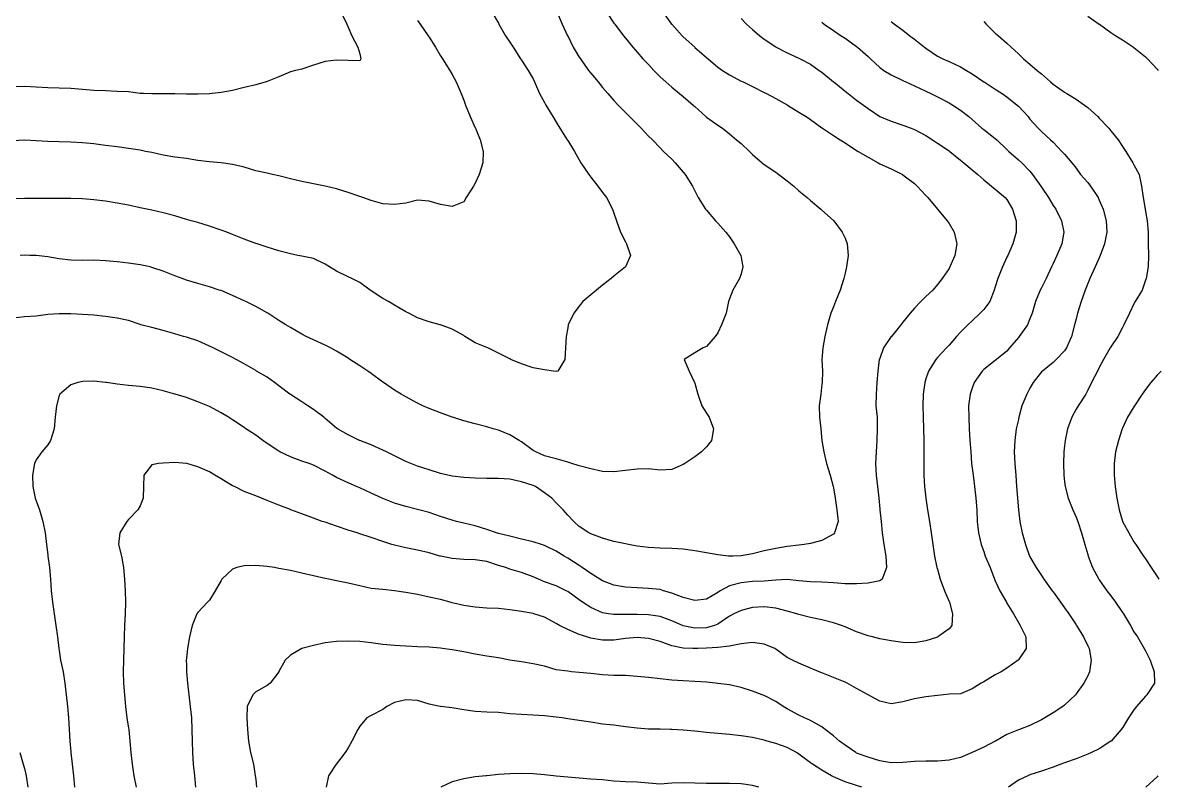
# Model space of a CAD drawing. Extents: x -729 to 771, y -779 to 721.
# Drawn here: x -288.9 to 34.1, y -778.8 to -561.3 of the extents above; entities that cross this region are included whole.
import ezdxf

# ---------------------------------------------------------------- set-up
doc = ezdxf.new("R2010")
doc.units = 0

msp = doc.modelspace()

# ---------------------------------------------------------------- linework, layer by layer
at = {"layer": 'CONTOURS'}
for points in [[(-198.1743, -558.4015, 286.472), (-196.5812, -561.6909, 286.472), (-196.2219, -562.5045, 286.472), (-195.1603, -564.9804, 286.472), (-193.487, -568.2699, 286.472), (-192.9324, -570.1057, 286.472), (-192.5632, -571.5593, 286.472), (-192.9324, -572.1161, 286.472), (-196.2219, -572.0366, 286.472), (-199.5114, -571.9183, 286.472), (-202.8009, -572.3416, 286.472), (-206.0903, -573.3396, 286.472), (-209.3798, -574.4569, 286.472), (-211.1546, -574.8488, 286.472), (-212.6693, -575.2684, 286.472), (-215.9588, -576.6676, 286.472), (-219.2482, -578.0393, 286.472), (-219.5505, -578.1383, 286.472), (-222.5377, -578.9901, 286.472), (-225.8272, -579.7046, 286.472), (-229.1167, -580.5333, 286.472), (-232.4061, -581.1422, 286.472), (-234.915, -581.4278, 286.472), (-235.6956, -581.4939, 286.472), (-238.9851, -581.6313, 286.472), (-242.2745, -581.6232, 286.472), (-245.564, -581.4742, 286.472), (-248.8535, -581.5054, 286.472), (-252.143, -581.5382, 286.472), (-254.4299, -581.4278, 286.472), (-255.4324, -581.3727, 286.472), (-258.7219, -580.9648, 286.472), (-262.0114, -580.8173, 286.472), (-265.3009, -580.6896, 286.472), (-268.5903, -580.5263, 286.472), (-271.8798, -580.3058, 286.472), (-275.1693, -580.0269, 286.472), (-278.4588, -579.8561, 286.472), (-281.7482, -579.7643, 286.472), (-285.0377, -579.6322, 286.472), (-288.3272, -579.388, 286.472), (-291.6167, -579.5208, 286.472)], [(-155.2275, -558.4015, 306.472), (-153.4588, -561.3796, 306.472), (-153.2841, -561.6909, 306.472), (-151.4035, -564.9804, 306.472), (-150.1693, -566.8123, 306.472), (-149.2289, -568.2699, 306.472), (-147.1137, -571.5593, 306.472), (-146.8798, -571.9532, 306.472), (-144.9786, -574.8488, 306.472), (-143.5903, -577.244, 306.472), (-143.144, -578.1383, 306.472), (-141.7488, -581.4278, 306.472), (-140.3009, -583.9914, 306.472), (-139.8948, -584.7172, 306.472), (-137.9237, -588.0067, 306.472), (-137.0114, -589.5339, 306.472), (-135.9493, -591.2962, 306.472), (-133.8494, -594.5857, 306.472), (-133.7219, -594.7696, 306.472), (-131.7826, -597.8751, 306.472), (-130.4324, -600.3152, 306.472), (-129.9538, -601.1646, 306.472), (-127.7192, -604.4541, 306.472), (-127.143, -605.1816, 306.472), (-125.118, -607.7436, 306.472), (-123.8535, -609.5678, 306.472), (-122.6723, -611.033, 306.472), (-120.938, -614.3225, 306.472), (-120.564, -615.4877, 306.472), (-119.8678, -617.612, 306.472), (-118.6611, -620.9015, 306.472), (-117.2745, -623.602, 306.472), (-116.9954, -624.1909, 306.472), (-115.8049, -627.4804, 306.472), (-117.2684, -630.7699, 306.472), (-117.2745, -630.7756, 306.472), (-120.564, -633.423, 306.472), (-121.3421, -634.0593, 306.472), (-123.8535, -635.9735, 306.472), (-125.4842, -637.3488, 306.472), (-127.143, -638.6576, 306.472), (-129.3714, -640.6383, 306.472), (-130.4324, -641.8859, 306.472), (-131.9926, -643.9278, 306.472), (-133.5478, -647.2172, 306.472), (-133.7219, -648.1005, 306.472), (-134.188, -650.5067, 306.472), (-134.3786, -653.7962, 306.472), (-134.5685, -657.0857, 306.472), (-136.5337, -660.3751, 306.472), (-137.0114, -660.4999, 306.472), (-137.8012, -660.3751, 306.472), (-140.3009, -660.0655, 306.472), (-143.5903, -659.439, 306.472), (-146.8798, -658.3009, 306.472), (-149.8663, -657.0857, 306.472), (-150.1693, -656.939, 306.472), (-153.4588, -655.3006, 306.472), (-156.4279, -653.7962, 306.472), (-156.7482, -653.6345, 306.472), (-160.0377, -652.3412, 306.472), (-163.0075, -650.5067, 306.472), (-163.3272, -650.3068, 306.472), (-166.6167, -648.4656, 306.472), (-169.9061, -647.2454, 306.472), (-170.005, -647.2172, 306.472), (-173.1956, -646.4134, 306.472), (-176.4851, -645.2428, 306.472), (-178.9293, -643.9278, 306.472), (-179.7745, -643.5145, 306.472), (-183.064, -641.6473, 306.472), (-184.7631, -640.6383, 306.472), (-186.3535, -639.6983, 306.472), (-189.643, -637.5738, 306.472), (-189.9364, -637.3488, 306.472), (-192.9324, -635.2097, 306.472), (-195.1791, -634.0593, 306.472), (-196.2219, -633.5841, 306.472), (-199.5114, -631.9963, 306.472), (-201.5534, -630.7699, 306.472), (-202.8009, -630.0129, 306.472), (-206.0903, -628.3752, 306.472), (-209.3798, -627.7068, 306.472), (-210.4923, -627.4804, 306.472), (-212.6693, -627.0797, 306.472), (-215.9588, -626.1792, 306.472), (-219.2482, -625.1161, 306.472), (-222.1493, -624.1909, 306.472), (-222.5377, -624.062, 306.472), (-225.8272, -622.8467, 306.472), (-229.1167, -621.5381, 306.472), (-230.711, -620.9015, 306.472), (-232.4061, -620.2537, 306.472), (-235.6956, -619.1267, 306.472), (-238.9851, -618.1471, 306.472), (-240.9042, -617.612, 306.472), (-242.2745, -617.2372, 306.472), (-245.564, -616.2257, 306.472), (-248.8535, -615.3408, 306.472), (-252.143, -614.5749, 306.472), (-253.5008, -614.3225, 306.472), (-255.4324, -613.9371, 306.472), (-258.7219, -613.1959, 306.472), (-262.0114, -612.6233, 306.472), (-265.3009, -612.0894, 306.472), (-268.5903, -611.6449, 306.472), (-271.8798, -611.4219, 306.472), (-275.1693, -611.266, 306.472), (-278.4588, -611.2558, 306.472), (-281.7482, -611.2707, 306.472), (-285.0377, -611.2705, 306.472), (-288.3272, -611.2747, 306.472), (-291.6167, -611.4304, 306.472)], [(-122.6114, -558.4015, 326.472), (-120.564, -561.3911, 326.472), (-120.3274, -561.6909, 326.472), (-117.8318, -564.9804, 326.472), (-117.2745, -565.69, 326.472), (-115.2147, -568.2699, 326.472), (-113.9851, -569.6426, 326.472), (-112.2875, -571.5593, 326.472), (-110.6956, -573.1996, 326.472), (-109.21, -574.8488, 326.472), (-107.4061, -576.6424, 326.472), (-105.7947, -578.1383, 326.472), (-104.1167, -579.5939, 326.472), (-101.8683, -581.4278, 326.472), (-100.8272, -582.318, 326.472), (-98.0067, -584.7172, 326.472), (-97.5377, -585.1293, 326.472), (-94.4106, -588.0067, 326.472), (-94.2482, -588.1584, 326.472), (-90.9588, -590.4456, 326.472), (-89.6845, -591.2962, 326.472), (-87.6693, -592.8676, 326.472), (-85.6912, -594.5857, 326.472), (-84.3798, -595.6837, 326.472), (-81.9876, -597.8751, 326.472), (-81.0903, -598.7642, 326.472), (-78.3269, -601.1646, 326.472), (-77.8009, -601.639, 326.472), (-74.5114, -603.8372, 326.472), (-73.602, -604.4541, 326.472), (-71.2219, -606.3022, 326.472), (-69.3539, -607.7436, 326.472), (-67.9324, -609.1128, 326.472), (-65.5395, -611.033, 326.472), (-64.643, -611.8752, 326.472), (-61.683, -614.3225, 326.472), (-61.3535, -614.6197, 326.472), (-58.064, -617.518, 326.472), (-57.9739, -617.612, 326.472), (-55.6111, -620.9015, 326.472), (-54.7745, -622.5863, 326.472), (-54.1572, -624.1909, 326.472), (-53.9136, -627.4804, 326.472), (-54.3607, -630.7699, 326.472), (-54.7745, -632.5112, 326.472), (-55.1341, -634.0593, 326.472), (-56.1557, -637.3488, 326.472), (-57.5061, -640.6383, 326.472), (-58.064, -642.0752, 326.472), (-58.861, -643.9278, 326.472), (-59.8048, -647.2172, 326.472), (-60.5168, -650.5067, 326.472), (-61.0864, -653.7962, 326.472), (-61.3469, -657.0857, 326.472), (-61.2055, -660.3751, 326.472), (-61.3042, -663.6646, 326.472), (-61.3535, -664.1141, 326.472), (-61.681, -666.9541, 326.472), (-62.1127, -670.2436, 326.472), (-62.0158, -673.533, 326.472), (-61.6803, -676.8225, 326.472), (-61.3569, -680.112, 326.472), (-61.3535, -680.1305, 326.472), (-60.838, -683.4015, 326.472), (-60.0232, -686.6909, 326.472), (-59.0441, -689.9804, 326.472), (-58.1369, -693.2699, 326.472), (-58.064, -693.6071, 326.472), (-57.5626, -696.5593, 326.472), (-57.0815, -699.8488, 326.472), (-56.6835, -703.1383, 326.472), (-57.7277, -706.4278, 326.472), (-58.064, -706.7541, 326.472), (-61.3535, -708.5567, 326.472), (-64.643, -709.4264, 326.472), (-66.3729, -709.7172, 326.472), (-67.9324, -709.8917, 326.472), (-71.2219, -710.2858, 326.472), (-74.5114, -710.8505, 326.472), (-77.8009, -711.5578, 326.472), (-81.0903, -712.407, 326.472), (-84.3798, -712.9429, 326.472), (-86.6877, -713.0067, 326.472), (-87.6693, -713.0289, 326.472), (-87.9638, -713.0067, 326.472), (-90.9588, -712.6778, 326.472), (-94.2482, -712.0499, 326.472), (-97.5377, -711.4834, 326.472), (-100.8272, -711.0748, 326.472), (-104.1167, -710.864, 326.472), (-107.4061, -710.7527, 326.472), (-110.6956, -710.5462, 326.472), (-113.9851, -710.1595, 326.472), (-116.4007, -709.7172, 326.472), (-117.2745, -709.5733, 326.472), (-120.564, -708.8765, 326.472), (-123.8535, -707.942, 326.472), (-127.143, -706.6591, 326.472), (-127.6597, -706.4278, 326.472), (-130.4324, -704.5779, 326.472), (-131.9513, -703.1383, 326.472), (-133.7219, -701.3917, 326.472), (-134.9772, -699.8488, 326.472), (-137.0114, -697.8307, 326.472), (-138.2355, -696.5593, 326.472), (-140.3009, -695.0539, 326.472), (-142.9075, -693.2699, 326.472), (-143.5903, -692.9716, 326.472), (-146.8798, -691.9233, 326.472), (-150.1693, -691.1625, 326.472), (-153.4588, -690.9612, 326.472), (-156.7482, -690.9563, 326.472), (-160.0377, -690.8844, 326.472), (-163.3272, -690.6793, 326.472), (-166.6167, -690.2497, 326.472), (-167.8596, -689.9804, 326.472), (-169.9061, -689.5085, 326.472), (-173.1956, -688.518, 326.472), (-176.4851, -687.4619, 326.472), (-178.4021, -686.6909, 326.472), (-179.7745, -686.0964, 326.472), (-183.064, -684.5081, 326.472), (-185.3065, -683.4015, 326.472), (-186.3535, -682.8881, 326.472), (-189.643, -681.4036, 326.472), (-192.9324, -680.12, 326.472), (-192.9503, -680.112, 326.472), (-196.2219, -678.4815, 326.472), (-199.2388, -676.8225, 326.472), (-199.5114, -676.6103, 326.472), (-202.8009, -673.8363, 326.472), (-203.1828, -673.533, 326.472), (-206.0903, -671.3032, 326.472), (-207.6919, -670.2436, 326.472), (-209.3798, -669.1422, 326.472), (-212.6693, -667.0297, 326.472), (-212.7755, -666.9541, 326.472), (-215.9588, -664.5735, 326.472), (-217.1394, -663.6646, 326.472), (-219.2482, -662.0823, 326.472), (-222.3022, -660.3751, 326.472), (-222.5377, -660.2438, 326.472), (-225.8272, -658.3671, 326.472), (-228.0497, -657.0857, 326.472), (-229.1167, -656.5376, 326.472), (-232.4061, -654.9323, 326.472), (-234.6673, -653.7962, 326.472), (-235.6956, -653.2886, 326.472), (-238.9851, -651.7642, 326.472), (-242.2745, -650.7432, 326.472), (-243.0855, -650.5067, 326.472), (-245.564, -649.756, 326.472), (-248.8535, -648.8371, 326.472), (-252.143, -648.0339, 326.472), (-255.1965, -647.2172, 326.472), (-255.4324, -647.1523, 326.472), (-258.7219, -646.0254, 326.472), (-262.0114, -645.2964, 326.472), (-265.3009, -644.8388, 326.472), (-268.5903, -644.5135, 326.472), (-271.8798, -644.2682, 326.472), (-275.1693, -644.1392, 326.472), (-278.4588, -644.0851, 326.472), (-281.7482, -644.2775, 326.472), (-285.0377, -644.7304, 326.472), (-288.3272, -644.9936, 326.472), (-291.6167, -645.3203, 326.472)], [(-136.7527, -558.4015, 316.472), (-135.2589, -561.6909, 316.472), (-133.7581, -564.9804, 316.472), (-133.7219, -565.0523, 316.472), (-132.1439, -568.2699, 316.472), (-130.4324, -571.0379, 316.472), (-130.0924, -571.5593, 316.472), (-127.7631, -574.8488, 316.472), (-127.143, -575.6783, 316.472), (-125.0899, -578.1383, 316.472), (-123.8535, -579.6726, 316.472), (-122.3058, -581.4278, 316.472), (-120.564, -583.4514, 316.472), (-119.343, -584.7172, 316.472), (-117.2745, -586.8511, 316.472), (-116.083, -588.0067, 316.472), (-113.9851, -590.1546, 316.472), (-112.8511, -591.2962, 316.472), (-110.6956, -593.5395, 316.472), (-109.5346, -594.5857, 316.472), (-107.4061, -596.8411, 316.472), (-106.4145, -597.8751, 316.472), (-104.1167, -600.1252, 316.472), (-103.1554, -601.1646, 316.472), (-100.8272, -603.8272, 316.472), (-100.3264, -604.4541, 316.472), (-98.2208, -607.7436, 316.472), (-97.5377, -609.1017, 316.472), (-96.5656, -611.033, 316.472), (-94.466, -614.3225, 316.472), (-94.2482, -614.6244, 316.472), (-91.6651, -617.612, 316.472), (-90.9588, -618.3518, 316.472), (-88.6818, -620.9015, 316.472), (-87.6693, -622.217, 316.472), (-86.3078, -624.1909, 316.472), (-84.4807, -627.4804, 316.472), (-84.3798, -628.0413, 316.472), (-83.8368, -630.7699, 316.472), (-84.3798, -632.675, 316.472), (-84.7999, -634.0593, 316.472), (-86.6907, -637.3488, 316.472), (-87.6693, -639.8185, 316.472), (-87.9694, -640.6383, 316.472), (-88.5791, -643.9278, 316.472), (-89.9723, -647.2172, 316.472), (-90.9588, -649.5221, 316.472), (-91.7865, -650.5067, 316.472), (-94.2482, -653.3862, 316.472), (-95.1897, -653.7962, 316.472), (-97.5377, -655.1628, 316.472), (-100.6061, -657.0857, 316.472), (-99.0991, -660.3751, 316.472), (-97.5903, -663.6646, 316.472), (-97.5377, -663.8058, 316.472), (-96.7091, -666.9541, 316.472), (-95.5365, -670.2436, 316.472), (-94.2482, -672.3988, 316.472), (-93.4757, -673.533, 316.472), (-92.2395, -676.8225, 316.472), (-92.803, -680.112, 316.472), (-94.2482, -681.9206, 316.472), (-95.6692, -683.4015, 316.472), (-97.5377, -684.7629, 316.472), (-100.3493, -686.6909, 316.472), (-100.8272, -686.9742, 316.472), (-104.1167, -688.4099, 316.472), (-107.4061, -688.585, 316.472), (-110.6956, -688.2028, 316.472), (-113.9851, -688.2772, 316.472), (-117.2745, -688.6479, 316.472), (-120.564, -689.0553, 316.472), (-123.8535, -688.9386, 316.472), (-127.143, -688.2037, 316.472), (-130.4324, -687.3133, 316.472), (-132.5382, -686.6909, 316.472), (-133.7219, -686.3289, 316.472), (-137.0114, -685.3082, 316.472), (-140.3009, -684.5444, 316.472), (-142.7842, -683.4015, 316.472), (-143.5903, -682.9438, 316.472), (-146.8798, -680.5004, 316.472), (-147.4985, -680.112, 316.472), (-150.1693, -678.5169, 316.472), (-153.4588, -677.2128, 316.472), (-154.9108, -676.8225, 316.472), (-156.7482, -676.2777, 316.472), (-160.0377, -675.4092, 316.472), (-163.3272, -674.5147, 316.472), (-166.5553, -673.533, 316.472), (-166.6167, -673.5121, 316.472), (-169.9061, -672.3054, 316.472), (-173.1956, -671.061, 316.472), (-174.9271, -670.2436, 316.472), (-176.4851, -669.4831, 316.472), (-179.7745, -667.7416, 316.472), (-181.1499, -666.9541, 316.472), (-183.064, -665.7725, 316.472), (-186.1238, -663.6646, 316.472), (-186.3535, -663.5051, 316.472), (-189.643, -661.1112, 316.472), (-190.5745, -660.3751, 316.472), (-192.9324, -658.8641, 316.472), (-195.6923, -657.0857, 316.472), (-196.2219, -656.728, 316.472), (-199.5114, -654.7238, 316.472), (-201.2639, -653.7962, 316.472), (-202.8009, -652.9745, 316.472), (-206.0903, -651.523, 316.472), (-208.1426, -650.5067, 316.472), (-209.3798, -649.9075, 316.472), (-212.6693, -648.0174, 316.472), (-213.9599, -647.2172, 316.472), (-215.9588, -645.9519, 316.472), (-219.1025, -643.9278, 316.472), (-219.2482, -643.834, 316.472), (-222.5377, -641.9949, 316.472), (-225.3661, -640.6383, 316.472), (-225.8272, -640.4274, 316.472), (-229.1167, -638.8705, 316.472), (-232.4061, -637.5049, 316.472), (-232.8866, -637.3488, 316.472), (-235.6956, -636.4529, 316.472), (-238.9851, -635.472, 316.472), (-242.2745, -634.48, 316.472), (-243.4903, -634.0593, 316.472), (-245.564, -633.2667, 316.472), (-248.8535, -631.9848, 316.472), (-252.143, -630.8744, 316.472), (-252.5955, -630.7699, 316.472), (-255.4324, -630.1294, 316.472), (-258.7219, -629.72, 316.472), (-262.0114, -629.3209, 316.472), (-265.3009, -629.0214, 316.472), (-268.5903, -628.8541, 316.472), (-271.8798, -628.9085, 316.472), (-275.1693, -628.8016, 316.472), (-278.4588, -628.4129, 316.472), (-281.7482, -627.9222, 316.472), (-285.0377, -627.539, 316.472), (-286.8066, -627.4804, 316.472), (-288.3272, -627.4301, 316.472), (-289.6159, -627.4804, 316.472)], [(-106.579, -558.4015, 336.472), (-104.1438, -561.6909, 336.472), (-104.1167, -561.7251, 336.472), (-101.1723, -564.9804, 336.472), (-100.8272, -565.3263, 336.472), (-97.5593, -568.2699, 336.472), (-97.5377, -568.289, 336.472), (-94.2482, -571.1412, 336.472), (-93.7737, -571.5593, 336.472), (-90.9588, -573.9265, 336.472), (-89.6399, -574.8488, 336.472), (-87.6693, -576.1425, 336.472), (-84.3798, -577.881, 336.472), (-83.8007, -578.1383, 336.472), (-81.0903, -579.3828, 336.472), (-77.8009, -581.118, 336.472), (-77.1724, -581.4278, 336.472), (-74.5114, -582.8132, 336.472), (-71.2219, -584.6878, 336.472), (-71.1711, -584.7172, 336.472), (-67.9324, -586.7036, 336.472), (-65.8312, -588.0067, 336.472), (-64.643, -588.8014, 336.472), (-61.3535, -591.1504, 336.472), (-61.1658, -591.2962, 336.472), (-58.064, -593.359, 336.472), (-56.1539, -594.5857, 336.472), (-54.7745, -595.4654, 336.472), (-51.4851, -597.5958, 336.472), (-51.0395, -597.8751, 336.472), (-48.1956, -599.5685, 336.472), (-45.3034, -601.1646, 336.472), (-44.9061, -601.396, 336.472), (-41.6167, -602.8857, 336.472), (-38.4201, -604.4541, 336.472), (-38.3272, -604.5122, 336.472), (-35.0377, -606.9869, 336.472), (-34.215, -607.7436, 336.472), (-31.7482, -610.4577, 336.472), (-31.2245, -611.033, 336.472), (-28.4713, -614.3225, 336.472), (-28.4588, -614.3399, 336.472), (-25.6682, -617.612, 336.472), (-25.1693, -618.3981, 336.472), (-23.7018, -620.9015, 336.472), (-22.9477, -624.1909, 336.472), (-23.4987, -627.4804, 336.472), (-24.9064, -630.7699, 336.472), (-25.1693, -631.2087, 336.472), (-27.1123, -634.0593, 336.472), (-28.4588, -635.7724, 336.472), (-29.7806, -637.3488, 336.472), (-31.7482, -639.203, 336.472), (-33.1796, -640.6383, 336.472), (-35.0377, -642.4669, 336.472), (-36.2289, -643.9278, 336.472), (-38.3272, -646.4611, 336.472), (-38.9079, -647.2172, 336.472), (-41.5858, -650.5067, 336.472), (-41.6167, -650.5434, 336.472), (-43.7801, -653.7962, 336.472), (-44.9061, -656.7794, 336.472), (-45.0161, -657.0857, 336.472), (-45.4072, -660.3751, 336.472), (-45.7046, -663.6646, 336.472), (-45.9179, -666.9541, 336.472), (-45.9601, -670.2436, 336.472), (-45.6388, -673.533, 336.472), (-45.6337, -676.8225, 336.472), (-45.7162, -680.112, 336.472), (-45.8717, -683.4015, 336.472), (-46.0733, -686.6909, 336.472), (-45.9408, -689.9804, 336.472), (-45.5414, -693.2699, 336.472), (-45.1949, -696.5593, 336.472), (-44.9061, -699.7004, 336.472), (-44.8929, -699.8488, 336.472), (-44.4977, -703.1383, 336.472), (-44.169, -706.4278, 336.472), (-43.7056, -709.7172, 336.472), (-43.2003, -713.0067, 336.472), (-42.931, -716.2962, 336.472), (-44.2481, -719.5857, 336.472), (-44.9061, -720.0549, 336.472), (-48.1956, -720.7462, 336.472), (-51.4851, -720.888, 336.472), (-54.7745, -720.8865, 336.472), (-58.064, -720.5959, 336.472), (-61.3535, -720.4517, 336.472), (-64.643, -720.3045, 336.472), (-67.9324, -720.0388, 336.472), (-71.2219, -719.7183, 336.472), (-74.5114, -719.837, 336.472), (-77.8009, -720.135, 336.472), (-81.0903, -720.2876, 336.472), (-84.3798, -720.6158, 336.472), (-87.6693, -721.4531, 336.472), (-90.2949, -722.8751, 336.472), (-90.9588, -723.4135, 336.472), (-94.2482, -725.3051, 336.472), (-97.5377, -725.6563, 336.472), (-100.8272, -724.7563, 336.472), (-104.1167, -723.5741, 336.472), (-106.4625, -722.8751, 336.472), (-107.4061, -722.572, 336.472), (-110.6956, -722.2372, 336.472), (-113.9851, -722.0877, 336.472), (-117.2745, -721.8651, 336.472), (-120.564, -721.292, 336.472), (-123.8535, -720.0595, 336.472), (-124.602, -719.5857, 336.472), (-127.143, -717.9996, 336.472), (-129.5662, -716.2962, 336.472), (-130.4324, -715.7179, 336.472), (-133.7219, -713.6029, 336.472), (-134.7703, -713.0067, 336.472), (-137.0114, -711.6593, 336.472), (-140.3009, -709.9705, 336.472), (-141.1552, -709.7172, 336.472), (-143.5903, -708.9805, 336.472), (-146.8798, -708.1848, 336.472), (-150.1693, -707.3978, 336.472), (-153.4588, -706.5574, 336.472), (-153.9603, -706.4278, 336.472), (-156.7482, -705.4817, 336.472), (-160.0377, -704.4169, 336.472), (-163.3272, -703.6426, 336.472), (-165.3886, -703.1383, 336.472), (-166.6167, -702.7989, 336.472), (-169.9061, -701.7737, 336.472), (-173.1956, -700.6288, 336.472), (-176.0509, -699.8488, 336.472), (-176.4851, -699.7275, 336.472), (-179.7745, -698.9069, 336.472), (-183.064, -697.9324, 336.472), (-186.3535, -696.635, 336.472), (-186.5268, -696.5593, 336.472), (-189.643, -695.0733, 336.472), (-192.9324, -693.6403, 336.472), (-193.7968, -693.2699, 336.472), (-196.2219, -692.1764, 336.472), (-199.5114, -690.6172, 336.472), (-200.7063, -689.9804, 336.472), (-202.8009, -688.8491, 336.472), (-206.0903, -687.1359, 336.472), (-207.358, -686.6909, 336.472), (-209.3798, -685.9835, 336.472), (-212.6693, -684.7902, 336.472), (-215.6212, -683.4015, 336.472), (-215.9588, -683.2105, 336.472), (-219.2482, -681.0006, 336.472), (-220.4899, -680.112, 336.472), (-222.5377, -678.6461, 336.472), (-225.3061, -676.8225, 336.472), (-225.8272, -676.4786, 336.472), (-229.1167, -674.2487, 336.472), (-230.2598, -673.533, 336.472), (-232.4061, -672.2575, 336.472), (-235.6956, -670.4449, 336.472), (-236.1821, -670.2436, 336.472), (-238.9851, -669.1093, 336.472), (-242.2745, -667.9465, 336.472), (-245.4367, -666.9541, 336.472), (-245.564, -666.9133, 336.472), (-248.8535, -665.9758, 336.472), (-252.143, -665.218, 336.472), (-255.4324, -664.7679, 336.472), (-258.7219, -664.4948, 336.472), (-262.0114, -664.0853, 336.472), (-264.9779, -663.6646, 336.472), (-265.3009, -663.6149, 336.472), (-268.5903, -663.2918, 336.472), (-271.8798, -663.3606, 336.472), (-273.1716, -663.6646, 336.472), (-275.1693, -664.3166, 336.472), (-278.311, -666.9541, 336.472), (-278.4588, -667.3022, 336.472), (-279.2508, -670.2436, 336.472), (-279.5677, -673.533, 336.472), (-279.8761, -676.8225, 336.472), (-280.9215, -680.112, 336.472), (-281.7482, -681.353, 336.472), (-283.4527, -683.4015, 336.472), (-285.0377, -685.6572, 336.472), (-285.4944, -686.6909, 336.472), (-286.1004, -689.9804, 336.472), (-285.9796, -693.2699, 336.472), (-285.3198, -696.5593, 336.472), (-285.0377, -697.3388, 336.472), (-284.0949, -699.8488, 336.472), (-283.1599, -703.1383, 336.472), (-282.4946, -706.4278, 336.472), (-282.0448, -709.7172, 336.472), (-281.7482, -712.6933, 336.472), (-281.7136, -713.0067, 336.472), (-281.2354, -716.2962, 336.472), (-280.9563, -719.5857, 336.472), (-280.7338, -722.8751, 336.472), (-280.3832, -726.1646, 336.472), (-279.8607, -729.4541, 336.472), (-279.4346, -732.7436, 336.472), (-278.9819, -736.033, 336.472), (-278.5274, -739.3225, 336.472), (-278.4588, -739.8907, 336.472), (-278.107, -742.612, 336.472), (-277.3766, -745.9015, 336.472), (-276.8875, -749.1909, 336.472), (-276.4562, -752.4804, 336.472), (-276.0898, -755.7699, 336.472), (-275.8553, -759.0593, 336.472), (-275.6444, -762.3488, 336.472), (-275.4489, -765.6383, 336.472), (-275.1693, -768.7426, 336.472), (-275.1528, -768.9278, 336.472), (-274.754, -772.2172, 336.472), (-274.3868, -775.5067, 336.472), (-274.0885, -778.7962, 336.472)], [(-176.4851, -560.6618, 296.472), (-175.7386, -561.6909, 296.472), (-173.4402, -564.9804, 296.472), (-173.1956, -565.4083, 296.472), (-171.3621, -568.2699, 296.472), (-169.9061, -570.679, 296.472), (-169.3429, -571.5593, 296.472), (-167.289, -574.8488, 296.472), (-166.6167, -576.0084, 296.472), (-165.4431, -578.1383, 296.472), (-164.0637, -581.4278, 296.472), (-163.3272, -583.3438, 296.472), (-162.8095, -584.7172, 296.472), (-161.5051, -588.0067, 296.472), (-160.0377, -591.1626, 296.472), (-159.9671, -591.2962, 296.472), (-158.6222, -594.5857, 296.472), (-157.79, -597.8751, 296.472), (-157.9135, -601.1646, 296.472), (-158.9585, -604.4541, 296.472), (-160.0377, -606.938, 296.472), (-160.491, -607.7436, 296.472), (-162.6274, -611.033, 296.472), (-163.3272, -612.2001, 296.472), (-166.6167, -613.542, 296.472), (-169.9061, -613.0295, 296.472), (-173.1956, -612.0288, 296.472), (-176.4851, -611.7221, 296.472), (-179.7745, -612.5959, 296.472), (-183.064, -613.0332, 296.472), (-186.3535, -612.7646, 296.472), (-189.643, -611.8414, 296.472), (-191.9904, -611.033, 296.472), (-192.9324, -610.7184, 296.472), (-196.2219, -609.6035, 296.472), (-199.5114, -608.5678, 296.472), (-202.7825, -607.7436, 296.472), (-202.8009, -607.7391, 296.472), (-206.0903, -607.0803, 296.472), (-209.3798, -606.4405, 296.472), (-212.6693, -605.677, 296.472), (-215.9588, -604.8734, 296.472), (-217.786, -604.4541, 296.472), (-219.2482, -604.1242, 296.472), (-222.5377, -603.4299, 296.472), (-225.8272, -602.3833, 296.472), (-229.1167, -601.6271, 296.472), (-232.3891, -601.1646, 296.472), (-232.4061, -601.1625, 296.472), (-235.6956, -600.8747, 296.472), (-238.9851, -600.4954, 296.472), (-242.2745, -599.8802, 296.472), (-245.564, -599.5081, 296.472), (-248.8535, -598.9361, 296.472), (-252.143, -598.2347, 296.472), (-253.8654, -597.8751, 296.472), (-255.4324, -597.5477, 296.472), (-258.7219, -597.0756, 296.472), (-262.0114, -596.6069, 296.472), (-265.3009, -596.1683, 296.472), (-268.5903, -595.77, 296.472), (-271.8798, -595.4281, 296.472), (-275.1693, -595.2657, 296.472), (-278.4588, -595.1253, 296.472), (-281.7482, -595.0288, 296.472), (-285.0377, -594.9196, 296.472), (-288.3272, -594.7379, 296.472), (-291.6167, -594.8699, 296.472)], [(-84.3798, -560.0383, 346.472), (-82.8228, -561.6909, 346.472), (-81.0903, -563.206, 346.472), (-79.0454, -564.9804, 346.472), (-77.8009, -565.918, 346.472), (-74.5114, -568.1695, 346.472), (-74.3402, -568.2699, 346.472), (-71.2219, -569.8719, 346.472), (-67.9324, -571.3732, 346.472), (-67.543, -571.5593, 346.472), (-64.643, -573.1204, 346.472), (-62.0967, -574.8488, 346.472), (-61.3535, -575.3316, 346.472), (-58.064, -578.0672, 346.472), (-57.986, -578.1383, 346.472), (-54.7745, -580.7507, 346.472), (-53.8747, -581.4278, 346.472), (-51.4851, -583.2686, 346.472), (-49.5079, -584.7172, 346.472), (-48.1956, -585.7295, 346.472), (-44.9061, -588.0021, 346.472), (-44.896, -588.0067, 346.472), (-41.6167, -589.3229, 346.472), (-38.3272, -590.3881, 346.472), (-35.9445, -591.2962, 346.472), (-35.0377, -591.6505, 346.472), (-31.7482, -593.3508, 346.472), (-29.8353, -594.5857, 346.472), (-28.4588, -595.5036, 346.472), (-25.1693, -597.7256, 346.472), (-24.9704, -597.8751, 346.472), (-21.8798, -600.4024, 346.472), (-20.9586, -601.1646, 346.472), (-18.5903, -603.1485, 346.472), (-17.0165, -604.4541, 346.472), (-15.3009, -605.9343, 346.472), (-13.0645, -607.7436, 346.472), (-12.0114, -608.5958, 346.472), (-9.2175, -611.033, 346.472), (-8.7219, -611.6104, 346.472), (-7.073, -614.3225, 346.472), (-6.0946, -617.612, 346.472), (-6.1014, -620.9015, 346.472), (-7.0062, -624.1909, 346.472), (-8.444, -627.4804, 346.472), (-8.7219, -628.0261, 346.472), (-9.971, -630.7699, 346.472), (-11.2883, -634.0593, 346.472), (-12.0114, -636.3782, 346.472), (-12.3367, -637.3488, 346.472), (-13.5106, -640.6383, 346.472), (-15.3009, -642.9031, 346.472), (-16.2751, -643.9278, 346.472), (-18.5903, -646.0648, 346.472), (-19.8157, -647.2172, 346.472), (-21.8798, -649.2931, 346.472), (-23.0371, -650.5067, 346.472), (-25.1693, -653.0441, 346.472), (-25.9274, -653.7962, 346.472), (-28.4588, -656.5463, 346.472), (-28.93, -657.0857, 346.472), (-31.0163, -660.3751, 346.472), (-31.7482, -662.6151, 346.472), (-32.052, -663.6646, 346.472), (-32.486, -666.9541, 346.472), (-32.6087, -670.2436, 346.472), (-32.5578, -673.533, 346.472), (-32.4506, -676.8225, 346.472), (-32.3786, -680.112, 346.472), (-32.3559, -683.4015, 346.472), (-32.3553, -686.6909, 346.472), (-32.3313, -689.9804, 346.472), (-32.1141, -693.2699, 346.472), (-31.7482, -696.5578, 346.472), (-31.748, -696.5593, 346.472), (-31.2554, -699.8488, 346.472), (-30.6904, -703.1383, 346.472), (-30.2748, -706.4278, 346.472), (-29.8215, -709.7172, 346.472), (-29.2908, -713.0067, 346.472), (-28.6021, -716.2962, 346.472), (-28.4588, -716.7855, 346.472), (-27.6493, -719.5857, 346.472), (-26.4616, -722.8751, 346.472), (-25.1693, -725.8951, 346.472), (-25.0631, -726.1646, 346.472), (-24.1965, -729.4541, 346.472), (-24.3633, -732.7436, 346.472), (-25.1693, -733.7331, 346.472), (-28.3852, -736.033, 346.472), (-28.4588, -736.0688, 346.472), (-31.7482, -737.1559, 346.472), (-35.0377, -737.681, 346.472), (-38.3272, -737.6043, 346.472), (-41.6167, -737.084, 346.472), (-44.9061, -736.5482, 346.472), (-46.9084, -736.033, 346.472), (-48.1956, -735.7051, 346.472), (-51.4851, -734.6062, 346.472), (-54.7745, -733.1831, 346.472), (-55.7709, -732.7436, 346.472), (-58.064, -731.9671, 346.472), (-61.3535, -731.1671, 346.472), (-64.643, -730.4579, 346.472), (-67.9324, -729.6439, 346.472), (-68.5112, -729.4541, 346.472), (-71.2219, -728.7124, 346.472), (-74.5114, -727.8282, 346.472), (-77.8009, -727.4206, 346.472), (-81.0903, -727.6239, 346.472), (-84.3798, -728.4577, 346.472), (-86.4276, -729.4541, 346.472), (-87.6693, -730.0774, 346.472), (-90.9588, -732.3813, 346.472), (-91.8959, -732.7436, 346.472), (-94.2482, -733.4497, 346.472), (-97.5377, -733.5049, 346.472), (-100.8272, -732.8275, 346.472), (-101.0605, -732.7436, 346.472), (-104.1167, -731.4479, 346.472), (-107.4061, -730.2395, 346.472), (-110.6956, -729.7014, 346.472), (-113.9851, -729.5922, 346.472), (-117.2745, -729.6608, 346.472), (-120.564, -729.6684, 346.472), (-122.0785, -729.4541, 346.472), (-123.8535, -729.1665, 346.472), (-127.143, -727.6414, 346.472), (-129.4882, -726.1646, 346.472), (-130.4324, -725.451, 346.472), (-133.7219, -723.0657, 346.472), (-134.1142, -722.8751, 346.472), (-137.0114, -721.5272, 346.472), (-140.3009, -720.3398, 346.472), (-142.0702, -719.5857, 346.472), (-143.5903, -718.9268, 346.472), (-146.8798, -717.7213, 346.472), (-150.1693, -716.6981, 346.472), (-151.3723, -716.2962, 346.472), (-153.4588, -715.6559, 346.472), (-156.7482, -714.6017, 346.472), (-160.0377, -714.1335, 346.472), (-163.3272, -713.9511, 346.472), (-166.6167, -713.6951, 346.472), (-169.9061, -713.0765, 346.472), (-170.1584, -713.0067, 346.472), (-173.1956, -712.0844, 346.472), (-176.4851, -711.3064, 346.472), (-179.7745, -710.6508, 346.472), (-183.064, -709.9311, 346.472), (-183.7508, -709.7172, 346.472), (-186.3535, -708.8835, 346.472), (-189.643, -707.7248, 346.472), (-192.9324, -706.6478, 346.472), (-193.6423, -706.4278, 346.472), (-196.2219, -705.6049, 346.472), (-199.5114, -704.5143, 346.472), (-202.8009, -703.399, 346.472), (-203.5709, -703.1383, 346.472), (-206.0903, -702.2374, 346.472), (-209.3798, -701.0279, 346.472), (-212.498, -699.8488, 346.472), (-212.6693, -699.7824, 346.472), (-215.9588, -698.5703, 346.472), (-219.2482, -697.2331, 346.472), (-220.8796, -696.5593, 346.472), (-222.5377, -695.9005, 346.472), (-225.8272, -694.677, 346.472), (-228.6046, -693.2699, 346.472), (-229.1167, -692.9963, 346.472), (-232.4061, -691.0034, 346.472), (-234.1523, -689.9804, 346.472), (-235.6956, -689.0705, 346.472), (-238.9851, -687.5887, 346.472), (-242.1331, -686.6909, 346.472), (-242.2745, -686.6528, 346.472), (-245.564, -686.4121, 346.472), (-248.8535, -686.5495, 346.472), (-250.1891, -686.6909, 346.472), (-252.143, -687.0649, 346.472), (-254.3803, -689.9804, 346.472), (-254.4394, -693.2699, 346.472), (-254.5321, -696.5593, 346.472), (-255.4324, -698.7351, 346.472), (-256.0707, -699.8488, 346.472), (-258.7219, -702.6266, 346.472), (-259.1826, -703.1383, 346.472), (-261.2137, -706.4278, 346.472), (-261.6214, -709.7172, 346.472), (-260.7694, -713.0067, 346.472), (-260.2066, -716.2962, 346.472), (-259.8786, -719.5857, 346.472), (-259.6915, -722.8751, 346.472), (-259.6119, -726.1646, 346.472), (-259.7052, -729.4541, 346.472), (-259.8698, -732.7436, 346.472), (-259.9944, -736.033, 346.472), (-260.0711, -739.3225, 346.472), (-260.1469, -742.612, 346.472), (-260.2206, -745.9015, 346.472), (-260.1211, -749.1909, 346.472), (-259.9202, -752.4804, 346.472), (-259.634, -755.7699, 346.472), (-259.195, -759.0593, 346.472), (-258.7219, -761.9903, 346.472), (-258.6668, -762.3488, 346.472), (-258.3653, -765.6383, 346.472), (-258.0685, -768.9278, 346.472), (-257.6653, -772.2172, 346.472), (-257.1827, -775.5067, 346.472), (-256.5408, -778.7962, 346.472)], [(-61.3535, -561.1283, 356.472), (-60.6785, -561.6909, 356.472), (-58.064, -563.4978, 356.472), (-55.8298, -564.9804, 356.472), (-54.7745, -565.7177, 356.472), (-51.4851, -568.0875, 356.472), (-51.2465, -568.2699, 356.472), (-48.1956, -570.8536, 356.472), (-47.491, -571.5593, 356.472), (-44.9061, -574.0546, 356.472), (-43.7368, -574.8488, 356.472), (-41.6167, -576.0666, 356.472), (-38.3272, -577.7042, 356.472), (-37.4353, -578.1383, 356.472), (-35.0377, -579.2503, 356.472), (-31.7482, -580.7937, 356.472), (-30.3543, -581.4278, 356.472), (-28.4588, -582.365, 356.472), (-25.1693, -584.0792, 356.472), (-24.1214, -584.7172, 356.472), (-21.8798, -586.192, 356.472), (-19.5529, -588.0067, 356.472), (-18.5903, -588.8163, 356.472), (-15.8055, -591.2962, 356.472), (-15.3009, -591.6777, 356.472), (-12.0114, -594.1852, 356.472), (-11.6036, -594.5857, 356.472), (-8.7219, -597.3349, 356.472), (-8.1414, -597.8751, 356.472), (-5.4324, -600.2876, 356.472), (-4.492, -601.1646, 356.472), (-2.143, -603.5603, 356.472), (-1.4179, -604.4541, 356.472), (0.9675, -607.7436, 356.472), (1.1465, -608.0465, 356.472), (3.1002, -611.033, 356.472), (4.436, -613.2405, 356.472), (5.2235, -614.3225, 356.472), (6.8254, -617.612, 356.472), (7.5266, -620.9015, 356.472), (6.9615, -624.1909, 356.472), (5.4773, -627.4804, 356.472), (4.436, -629.7708, 356.472), (3.9636, -630.7699, 356.472), (2.4361, -634.0593, 356.472), (1.1465, -636.6945, 356.472), (0.8032, -637.3488, 356.472), (-0.5151, -640.6383, 356.472), (-1.4629, -643.9278, 356.472), (-2.143, -645.5279, 356.472), (-2.8601, -647.2172, 356.472), (-5.1573, -650.5067, 356.472), (-5.4324, -650.7991, 356.472), (-7.9429, -653.7962, 356.472), (-8.7219, -654.7486, 356.472), (-11.6759, -657.0857, 356.472), (-12.0114, -657.3772, 356.472), (-15.3009, -659.9461, 356.472), (-15.6923, -660.3751, 356.472), (-17.9719, -663.6646, 356.472), (-18.5903, -665.2091, 356.472), (-19.1732, -666.9541, 356.472), (-19.6503, -670.2436, 356.472), (-19.5712, -673.533, 356.472), (-19.4312, -676.8225, 356.472), (-19.2146, -680.112, 356.472), (-18.9668, -683.4015, 356.472), (-18.7639, -686.6909, 356.472), (-18.5903, -688.0187, 356.472), (-18.3292, -689.9804, 356.472), (-17.8917, -693.2699, 356.472), (-17.5284, -696.5593, 356.472), (-17.298, -699.8488, 356.472), (-17.1992, -703.1383, 356.472), (-16.7768, -706.4278, 356.472), (-15.9772, -709.7172, 356.472), (-15.3009, -711.6756, 356.472), (-14.8359, -713.0067, 356.472), (-13.501, -716.2962, 356.472), (-12.2219, -719.5857, 356.472), (-12.0114, -720.0486, 356.472), (-10.7408, -722.8751, 356.472), (-8.8436, -726.1646, 356.472), (-8.7219, -726.3795, 356.472), (-6.8007, -729.4541, 356.472), (-5.4324, -731.9355, 356.472), (-4.9126, -732.7436, 356.472), (-3.3315, -736.033, 356.472), (-3.2356, -739.3225, 356.472), (-5.4324, -742.5329, 356.472), (-5.4973, -742.612, 356.472), (-8.7219, -744.8973, 356.472), (-10.2924, -745.9015, 356.472), (-12.0114, -746.8416, 356.472), (-15.3009, -748.781, 356.472), (-16.0324, -749.1909, 356.472), (-18.5903, -750.748, 356.472), (-21.8798, -752.1666, 356.472), (-25.1693, -752.3392, 356.472), (-26.7699, -752.4804, 356.472), (-28.4588, -752.65, 356.472), (-31.7482, -753.0342, 356.472), (-35.0377, -753.6049, 356.472), (-38.3272, -754.4388, 356.472), (-41.6167, -755.0253, 356.472), (-44.9061, -754.2504, 356.472), (-48.1956, -752.4806, 356.472), (-48.1959, -752.4804, 356.472), (-51.4851, -750.6551, 356.472), (-54.1236, -749.1909, 356.472), (-54.7745, -748.8809, 356.472), (-58.064, -747.6055, 356.472), (-61.3535, -746.2086, 356.472), (-62.1273, -745.9015, 356.472), (-64.643, -744.8827, 356.472), (-67.9324, -743.5058, 356.472), (-69.7239, -742.612, 356.472), (-71.2219, -741.8697, 356.472), (-74.5114, -739.476, 356.472), (-74.7546, -739.3225, 356.472), (-77.8009, -738.0366, 356.472), (-81.0903, -737.6439, 356.472), (-84.3798, -737.9738, 356.472), (-87.6693, -738.6521, 356.472), (-90.9588, -738.9978, 356.472), (-94.2482, -739.255, 356.472), (-96.6664, -739.3225, 356.472), (-97.5377, -739.3535, 356.472), (-98.0509, -739.3225, 356.472), (-100.8272, -739.1716, 356.472), (-104.1167, -738.5414, 356.472), (-107.4061, -737.3617, 356.472), (-110.6956, -736.444, 356.472), (-113.9851, -736.17, 356.472), (-117.2745, -736.4637, 356.472), (-120.564, -736.9103, 356.472), (-123.8535, -736.9659, 356.472), (-127.143, -736.3756, 356.472), (-128.2898, -736.033, 356.472), (-130.4324, -735.3311, 356.472), (-133.7219, -733.9486, 356.472), (-136.0366, -732.7436, 356.472), (-137.0114, -732.1897, 356.472), (-140.3009, -730.417, 356.472), (-143.373, -729.4541, 356.472), (-143.5903, -729.3922, 356.472), (-146.8798, -728.7816, 356.472), (-150.1693, -728.3198, 356.472), (-153.4588, -727.9446, 356.472), (-156.7482, -727.8779, 356.472), (-160.0377, -727.5682, 356.472), (-163.3272, -727.0462, 356.472), (-166.6167, -726.3132, 356.472), (-167.1617, -726.1646, 356.472), (-169.9061, -725.3465, 356.472), (-173.1956, -724.694, 356.472), (-176.4851, -723.9745, 356.472), (-179.7745, -723.3518, 356.472), (-183.013, -722.8751, 356.472), (-183.064, -722.8681, 356.472), (-186.3535, -722.5608, 356.472), (-189.643, -722.2409, 356.472), (-192.9324, -721.5022, 356.472), (-196.2219, -720.7243, 356.472), (-199.5114, -720.0189, 356.472), (-201.6914, -719.5857, 356.472), (-202.8009, -719.372, 356.472), (-206.0903, -718.6038, 356.472), (-209.3798, -717.8415, 356.472), (-212.6693, -717.1425, 356.472), (-215.9588, -716.5055, 356.472), (-217.2087, -716.2962, 356.472), (-219.2482, -715.9545, 356.472), (-222.5377, -715.7065, 356.472), (-225.8272, -715.8159, 356.472), (-227.9209, -716.2962, 356.472), (-229.1167, -716.7173, 356.472), (-232.1696, -719.5857, 356.472), (-232.4061, -719.9275, 356.472), (-234.0652, -722.8751, 356.472), (-235.6956, -725.5699, 356.472), (-236.2099, -726.1646, 356.472), (-238.9851, -729.0404, 356.472), (-239.2734, -729.4541, 356.472), (-240.6044, -732.7436, 356.472), (-241.3787, -736.033, 356.472), (-241.9747, -739.3225, 356.472), (-242.2745, -742.1047, 356.472), (-242.3254, -742.612, 356.472), (-242.2745, -744.1903, 356.472), (-242.2158, -745.9015, 356.472), (-241.9479, -749.1909, 356.472), (-241.5916, -752.4804, 356.472), (-241.1895, -755.7699, 356.472), (-240.8531, -759.0593, 356.472), (-240.7311, -762.3488, 356.472), (-240.6452, -765.6383, 356.472), (-240.5331, -768.9278, 356.472), (-240.3322, -772.2172, 356.472), (-239.9328, -775.5067, 356.472), (-239.6899, -778.7962, 356.472)], [(-41.6167, -560.9334, 366.472), (-40.6932, -561.6909, 366.472), (-38.3272, -563.4313, 366.472), (-36.368, -564.9804, 366.472), (-35.0377, -565.9521, 366.472), (-32.1246, -568.2699, 366.472), (-31.7482, -568.5438, 366.472), (-28.4588, -570.8147, 366.472), (-26.9447, -571.5593, 366.472), (-25.1693, -572.2947, 366.472), (-21.8798, -573.7964, 366.472), (-20.217, -574.8488, 366.472), (-18.5903, -575.8173, 366.472), (-15.3009, -578.0586, 366.472), (-15.1728, -578.1383, 366.472), (-12.0114, -580.1914, 366.472), (-10.0391, -581.4278, 366.472), (-8.7219, -582.3626, 366.472), (-5.742, -584.7172, 366.472), (-5.4324, -585.0208, 366.472), (-2.677, -588.0067, 366.472), (-2.143, -588.684, 366.472), (0.1767, -591.2962, 366.472), (1.1465, -592.2326, 366.472), (3.7266, -594.5857, 366.472), (4.436, -595.3082, 366.472), (6.9759, -597.8751, 366.472), (7.7255, -598.7255, 366.472), (9.8149, -601.1646, 366.472), (11.0149, -602.6881, 366.472), (12.2837, -604.4541, 366.472), (14.3044, -606.7098, 366.472), (15.1275, -607.7436, 366.472), (17.257, -611.033, 366.472), (17.5939, -611.7294, 366.472), (18.687, -614.3225, 366.472), (19.5498, -617.612, 366.472), (19.7207, -620.9015, 366.472), (19.041, -624.1909, 366.472), (17.8692, -627.4804, 366.472), (17.5939, -628.1667, 366.472), (16.3829, -630.7699, 366.472), (14.9133, -634.0593, 366.472), (14.3044, -635.4865, 366.472), (13.5836, -637.3488, 366.472), (12.418, -640.6383, 366.472), (11.4034, -643.9278, 366.472), (11.0149, -645.4908, 366.472), (10.5938, -647.2172, 366.472), (9.7152, -650.5067, 366.472), (8.24, -653.7962, 366.472), (7.7255, -654.6162, 366.472), (5.3216, -657.0857, 366.472), (4.436, -657.9851, 366.472), (1.4207, -660.3751, 366.472), (1.1465, -660.6406, 366.472), (-1.1825, -663.6646, 366.472), (-2.143, -665.2845, 366.472), (-3.0202, -666.9541, 366.472), (-4.4093, -670.2436, 366.472), (-5.2771, -673.533, 366.472), (-5.4324, -674.1715, 366.472), (-6.0326, -676.8225, 366.472), (-6.468, -680.112, 366.472), (-6.5961, -683.4015, 366.472), (-6.4722, -686.6909, 366.472), (-6.1847, -689.9804, 366.472), (-5.9248, -693.2699, 366.472), (-5.6951, -696.5593, 366.472), (-5.4339, -699.8488, 366.472), (-5.4324, -699.8601, 366.472), (-4.9739, -703.1383, 366.472), (-4.3505, -706.4278, 366.472), (-3.4178, -709.7172, 366.472), (-2.2318, -713.0067, 366.472), (-2.143, -713.1998, 366.472), (-0.4069, -716.2962, 366.472), (1.1465, -718.589, 366.472), (1.8651, -719.5857, 366.472), (4.1928, -722.8751, 366.472), (4.436, -723.1886, 366.472), (6.5323, -726.1646, 366.472), (7.7255, -727.7752, 366.472), (8.9349, -729.4541, 366.472), (11.0149, -732.5432, 366.472), (11.1608, -732.7436, 366.472), (13.0864, -736.033, 366.472), (14.3044, -738.5793, 366.472), (14.6755, -739.3225, 366.472), (15.3359, -742.612, 366.472), (14.8491, -745.9015, 366.472), (14.3044, -747.0424, 366.472), (13.1647, -749.1909, 366.472), (11.0149, -752.1996, 366.472), (10.7957, -752.4804, 366.472), (7.7255, -755.3851, 366.472), (7.2073, -755.7699, 366.472), (4.436, -757.5873, 366.472), (2.1345, -759.0593, 366.472), (1.1465, -759.6205, 366.472), (-2.143, -761.1698, 366.472), (-5.0827, -762.3488, 366.472), (-5.4324, -762.4754, 366.472), (-8.7219, -763.812, 366.472), (-11.9054, -765.6383, 366.472), (-12.0114, -765.6965, 366.472), (-15.3009, -767.4089, 366.472), (-18.5753, -768.9278, 366.472), (-18.5903, -768.9358, 366.472), (-21.8798, -770.2855, 366.472), (-25.1693, -771.0862, 366.472), (-28.4588, -771.354, 366.472), (-31.7482, -771.3906, 366.472), (-35.0377, -771.4484, 366.472), (-38.3272, -771.7042, 366.472), (-41.6167, -771.8467, 366.472), (-44.9061, -771.2358, 366.472), (-48.1956, -770.2466, 366.472), (-51.4851, -769.0429, 366.472), (-51.7316, -768.9278, 366.472), (-54.7745, -766.8421, 366.472), (-56.3689, -765.6383, 366.472), (-58.064, -764.1236, 366.472), (-60.3809, -762.3488, 366.472), (-61.3535, -761.6323, 366.472), (-64.643, -759.7826, 366.472), (-66.2725, -759.0593, 366.472), (-67.9324, -758.2403, 366.472), (-71.2219, -756.5146, 366.472), (-72.4233, -755.7699, 366.472), (-74.5114, -754.4281, 366.472), (-77.8009, -752.7055, 366.472), (-78.3859, -752.4804, 366.472), (-81.0903, -751.4021, 366.472), (-84.3798, -750.414, 366.472), (-87.6693, -749.6083, 366.472), (-90.9588, -749.2602, 366.472), (-91.6166, -749.1909, 366.472), (-94.2482, -748.9281, 366.472), (-97.5377, -748.7213, 366.472), (-100.8272, -748.5479, 366.472), (-104.1167, -748.2856, 366.472), (-107.4061, -747.9837, 366.472), (-110.6956, -747.5817, 366.472), (-113.9851, -747.2303, 366.472), (-117.2745, -747.035, 366.472), (-120.564, -747.0169, 366.472), (-123.8535, -746.7977, 366.472), (-127.143, -746.4618, 366.472), (-130.4324, -746.1251, 366.472), (-132.6769, -745.9015, 366.472), (-133.7219, -745.8, 366.472), (-137.0114, -745.3783, 366.472), (-140.3009, -744.3236, 366.472), (-143.5903, -743.6322, 366.472), (-146.8798, -743.1216, 366.472), (-150.1568, -742.612, 366.472), (-150.1693, -742.6099, 366.472), (-153.4588, -741.9878, 366.472), (-156.7482, -741.5329, 366.472), (-160.0377, -740.947, 366.472), (-163.3272, -740.2898, 366.472), (-166.6167, -739.6976, 366.472), (-169.3299, -739.3225, 366.472), (-169.9061, -739.244, 366.472), (-173.1956, -738.9784, 366.472), (-176.4851, -738.8104, 366.472), (-179.7745, -738.6452, 366.472), (-183.064, -738.4426, 366.472), (-186.3535, -738.1438, 366.472), (-189.643, -737.6686, 366.472), (-192.9324, -737.3243, 366.472), (-196.2219, -737.1999, 366.472), (-199.5114, -737.3332, 366.472), (-202.8009, -737.7124, 366.472), (-206.0903, -738.441, 366.472), (-209.3798, -739.3163, 366.472), (-209.3939, -739.3225, 366.472), (-212.6693, -741.1632, 366.472), (-214.1429, -742.612, 366.472), (-215.9588, -745.884, 366.472), (-215.9675, -745.9015, 366.472), (-218.379, -749.1909, 366.472), (-219.2482, -749.8651, 366.472), (-222.5377, -751.6416, 366.472), (-223.3384, -752.4804, 366.472), (-224.9718, -755.7699, 366.472), (-225.0139, -759.0593, 366.472), (-224.8957, -762.3488, 366.472), (-224.5759, -765.6383, 366.472), (-223.9791, -768.9278, 366.472), (-223.1699, -772.2172, 366.472), (-222.6456, -775.5067, 366.472), (-222.5377, -776.6134, 366.472), (-222.319, -778.7962, 366.472)], [(-15.3009, -560.9645, 376.472), (-14.5685, -561.6909, 376.472), (-12.0114, -564.266, 376.472), (-11.1259, -564.9804, 376.472), (-8.7219, -567.0761, 376.472), (-7.4374, -568.2699, 376.472), (-5.4324, -570.1415, 376.472), (-3.9711, -571.5593, 376.472), (-2.143, -573.088, 376.472), (-0.0675, -574.8488, 376.472), (1.1465, -575.8208, 376.472), (3.7538, -578.1383, 376.472), (4.436, -578.7284, 376.472), (7.7255, -581.0355, 376.472), (8.3522, -581.4278, 376.472), (11.0149, -583.0766, 376.472), (13.3919, -584.7172, 376.472), (14.3044, -585.387, 376.472), (17.151, -588.0067, 376.472), (17.5939, -588.456, 376.472), (20.3228, -591.2962, 376.472), (20.8833, -592.0376, 376.472), (22.9626, -594.5857, 376.472), (24.1728, -596.4766, 376.472), (25.1276, -597.8751, 376.472), (27.1663, -601.1646, 376.472), (27.4623, -601.6936, 376.472), (28.916, -604.4541, 376.472), (29.5719, -607.7436, 376.472), (30.0735, -611.033, 376.472), (30.6427, -614.3225, 376.472), (30.7518, -614.9781, 376.472), (31.2346, -617.612, 376.472), (31.5182, -620.9015, 376.472), (31.4749, -624.1909, 376.472), (31.5776, -627.4804, 376.472), (31.5069, -630.7699, 376.472), (30.9332, -634.0593, 376.472), (30.7518, -634.5192, 376.472), (29.7745, -637.3488, 376.472), (27.8175, -640.6383, 376.472), (27.4623, -641.2867, 376.472), (26.169, -643.9278, 376.472), (24.5779, -647.2172, 376.472), (24.1728, -647.9486, 376.472), (22.8422, -650.5067, 376.472), (20.8833, -653.4991, 376.472), (20.7257, -653.7962, 376.472), (18.8304, -657.0857, 376.472), (17.5939, -659.3518, 376.472), (17.0666, -660.3751, 376.472), (15.4172, -663.6646, 376.472), (14.3044, -665.8592, 376.472), (13.738, -666.9541, 376.472), (11.5994, -670.2436, 376.472), (11.0149, -671.2435, 376.472), (9.7468, -673.533, 376.472), (8.5481, -676.8225, 376.472), (7.8711, -680.112, 376.472), (7.7255, -681.658, 376.472), (7.5513, -683.4015, 376.472), (7.44, -686.6909, 376.472), (7.4744, -689.9804, 376.472), (7.7255, -691.9348, 376.472), (7.8829, -693.2699, 376.472), (8.7631, -696.5593, 376.472), (10.1139, -699.8488, 376.472), (11.0149, -701.9177, 376.472), (11.4775, -703.1383, 376.472), (12.5375, -706.4278, 376.472), (13.4534, -709.7172, 376.472), (14.3044, -712.5706, 376.472), (14.4357, -713.0067, 376.472), (15.6581, -716.2962, 376.472), (17.476, -719.5857, 376.472), (17.5939, -719.7581, 376.472), (19.7879, -722.8751, 376.472), (20.8833, -724.292, 376.472), (22.223, -726.1646, 376.472), (24.1728, -729.0227, 376.472), (24.454, -729.4541, 376.472), (26.5117, -732.7436, 376.472), (27.4623, -734.5423, 376.472), (28.4395, -736.033, 376.472), (30.4139, -739.3225, 376.472), (30.7518, -739.9849, 376.472), (32.0993, -742.612, 376.472), (33.2024, -745.9015, 376.472), (33.3595, -749.1909, 376.472), (31.1418, -752.4804, 376.472), (30.7518, -752.8529, 376.472), (28.2366, -755.7699, 376.472), (27.4623, -756.7195, 376.472), (25.9426, -759.0593, 376.472), (24.1728, -761.9, 376.472), (23.8121, -762.3488, 376.472), (20.9514, -765.6383, 376.472), (20.8833, -765.6962, 376.472), (17.5939, -767.8701, 376.472), (15.4272, -768.9278, 376.472), (14.3044, -769.403, 376.472), (11.0149, -770.7274, 376.472), (7.7255, -771.8273, 376.472), (6.699, -772.2172, 376.472), (4.436, -773.1014, 376.472), (1.1465, -774.2153, 376.472), (-2.143, -775.2573, 376.472), (-2.7743, -775.5067, 376.472), (-5.4324, -776.7939, 376.472), (-8.2236, -778.7962, 376.472)], [(14.3044, -559.4308, 386.472), (17.5939, -561.664, 386.472), (17.6307, -561.6909, 386.472), (20.8833, -564.0316, 386.472), (22.293, -564.9804, 386.472), (24.1728, -566.1991, 386.472), (27.332, -568.2699, 386.472), (27.4623, -568.3531, 386.472), (30.7518, -570.9777, 386.472), (31.3042, -571.5593, 386.472), (34.0412, -574.4517, 386.472), (34.3767, -574.8488, 386.472)], [(35.2451, -660.3751, 386.472), (34.0412, -661.5564, 386.472), (32.2644, -663.6646, 386.472), (30.7518, -665.592, 386.472), (29.7875, -666.9541, 386.472), (27.662, -670.2436, 386.472), (27.4623, -670.5506, 386.472), (25.6695, -673.533, 386.472), (24.1728, -676.6517, 386.472), (24.1045, -676.8225, 386.472), (23.0699, -680.112, 386.472), (22.2447, -683.4015, 386.472), (21.8488, -686.6909, 386.472), (21.8102, -689.9804, 386.472), (22.0896, -693.2699, 386.472), (22.5799, -696.5593, 386.472), (23.2262, -699.8488, 386.472), (24.1728, -703.122, 386.472), (24.1788, -703.1383, 386.472), (25.9986, -706.4278, 386.472), (27.4623, -708.9241, 386.472), (28.0101, -709.7172, 386.472), (30.214, -713.0067, 386.472), (30.7518, -713.8439, 386.472), (32.371, -716.2962, 386.472), (34.0412, -718.8035, 386.472), (34.5588, -719.5857, 386.472)], [(-50.0151, -778.7962, 376.472), (-51.4851, -778.2481, 376.472), (-54.7745, -777.26, 376.472), (-58.064, -775.817, 376.472), (-58.6118, -775.5067, 376.472), (-61.3535, -773.9405, 376.472), (-64.0231, -772.2172, 376.472), (-64.643, -771.7958, 376.472), (-67.9324, -769.4052, 376.472), (-68.6046, -768.9278, 376.472), (-71.2219, -767.4837, 376.472), (-74.5114, -766.3548, 376.472), (-76.9815, -765.6383, 376.472), (-77.8009, -765.3872, 376.472), (-81.0903, -764.6593, 376.472), (-84.3798, -764.1723, 376.472), (-87.6693, -763.8169, 376.472), (-90.9588, -763.4863, 376.472), (-94.2482, -763.1807, 376.472), (-97.5377, -762.852, 376.472), (-100.8272, -762.545, 376.472), (-104.1167, -762.356, 376.472), (-104.4716, -762.3488, 376.472), (-107.4061, -762.2911, 376.472), (-110.6956, -762.2135, 376.472), (-113.9851, -761.988, 376.472), (-117.2745, -761.5963, 376.472), (-120.564, -761.1523, 376.472), (-123.8535, -760.7963, 376.472), (-127.143, -760.3092, 376.472), (-130.4324, -759.785, 376.472), (-133.7219, -759.2794, 376.472), (-135.3179, -759.0593, 376.472), (-137.0114, -758.852, 376.472), (-140.3009, -758.4651, 376.472), (-143.5903, -758.2316, 376.472), (-146.8798, -758.0699, 376.472), (-150.1693, -757.8727, 376.472), (-153.4588, -757.4884, 376.472), (-156.7482, -757.4027, 376.472), (-160.0377, -757.2014, 376.472), (-163.3272, -756.7956, 376.472), (-166.6167, -756.2282, 376.472), (-169.9061, -755.7867, 376.472), (-169.9755, -755.7699, 376.472), (-173.1956, -755.1102, 376.472), (-176.4851, -754.1025, 376.472), (-179.7745, -753.8827, 376.472), (-183.064, -754.6689, 376.472), (-185.2041, -755.7699, 376.472), (-186.3535, -756.6599, 376.472), (-189.643, -758.3512, 376.472), (-190.8736, -759.0593, 376.472), (-192.9324, -761.4062, 376.472), (-193.4549, -762.3488, 376.472), (-195.1257, -765.6383, 376.472), (-196.2219, -767.5998, 376.472), (-197.0682, -768.9278, 376.472), (-199.5114, -772.1024, 376.472), (-199.6111, -772.2172, 376.472), (-201.7672, -775.5067, 376.472), (-202.512, -778.7962, 376.472)], [(-289.6413, -768.9278, 326.472), (-288.6799, -772.2172, 326.472), (-288.3272, -773.4707, 326.472), (-287.837, -775.5067, 326.472), (-287.4151, -778.7962, 326.472)], [(-79.294, -778.7962, 386.472), (-81.0903, -778.2911, 386.472), (-84.3798, -777.8305, 386.472), (-87.6693, -777.6971, 386.472), (-90.9588, -777.7291, 386.472), (-94.2482, -777.6736, 386.472), (-97.5377, -777.6071, 386.472), (-100.8272, -777.5719, 386.472), (-104.1167, -777.581, 386.472), (-107.4061, -777.8661, 386.472), (-110.6956, -777.6416, 386.472), (-113.9851, -777.3761, 386.472), (-117.2745, -777.2586, 386.472), (-120.564, -777.0805, 386.472), (-123.8535, -776.7019, 386.472), (-127.143, -776.4702, 386.472), (-130.4324, -776.242, 386.472), (-133.7219, -775.9364, 386.472), (-137.0114, -775.5967, 386.472), (-137.7933, -775.5067, 386.472), (-140.3009, -775.2258, 386.472), (-143.5903, -774.9937, 386.472), (-146.8798, -774.8931, 386.472), (-150.1693, -774.9373, 386.472), (-153.4588, -775.1829, 386.472), (-156.7482, -775.4931, 386.472), (-156.8969, -775.5067, 386.472), (-160.0377, -775.8577, 386.472), (-163.3272, -776.3589, 386.472), (-166.6167, -777.2035, 386.472), (-169.8234, -778.7962, 386.472)], [(34.2617, -775.5067, 386.472), (34.0412, -775.8271, 386.472), (30.8999, -778.7962, 386.472)]]:
    msp.add_polyline3d(points, dxfattribs=at)

doc.saveas('drawing.dxf')
